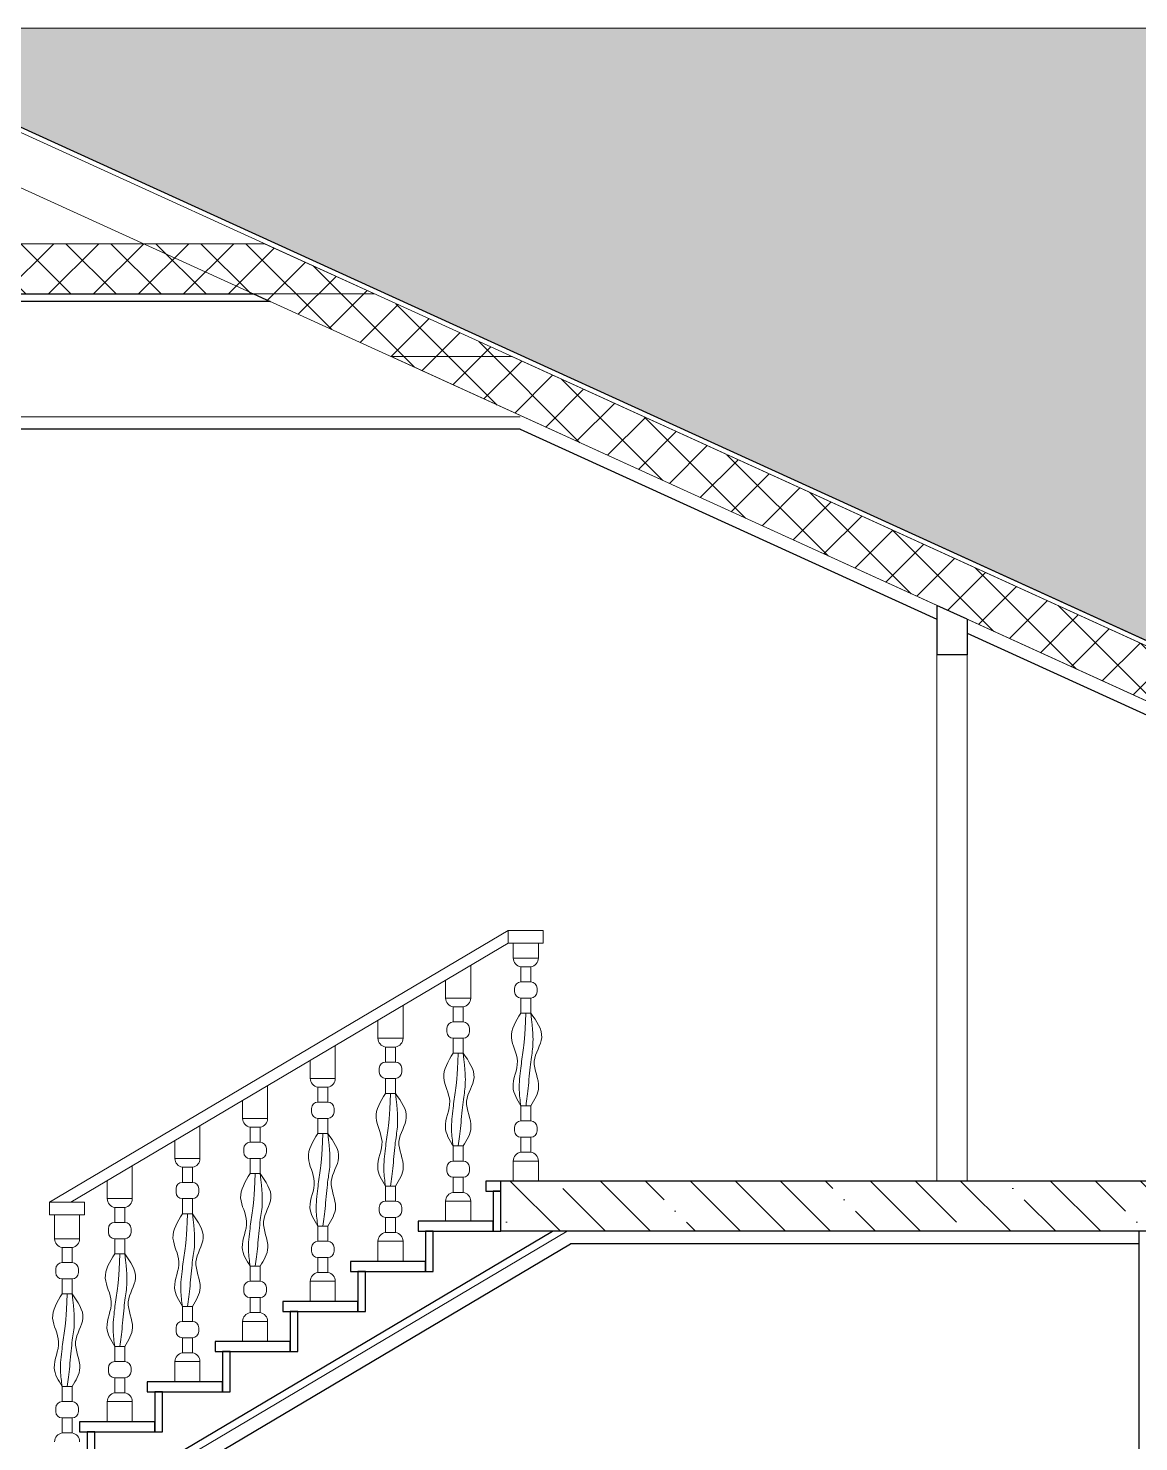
# Model space of a CAD drawing. Header units: millimetres. Extents: x -56498 to 234605, y -296269 to -29969.
# Drawn here: x 173379 to 177809, y -217806 to -212167 of the extents above; entities that cross this region are included whole.
import ezdxf

# ---------------------------------------------------------------- set-up
doc = ezdxf.new("R2010")
doc.units = ezdxf.units.MM
doc.header["$LTSCALE"] = 100
for name, color, linetype, lineweight in [('0.3', 7, 'Continuous', 30), ('Тонкі 0.18', 142, 'Continuous', 18), ('Штрихування 0.09', 253, 'Continuous', 9)]:
    doc.layers.add(name, color=color, linetype=linetype, lineweight=lineweight)

msp = doc.modelspace()

# ---------------------------------------------------------------- hatches: boundary and pattern name
at = {"layer": 'Штрихування 0.09'}
h = msp.add_hatch(dxfattribs=at)
h.set_pattern_fill('SQSHNGLE', color=256, scale=500, style=0, pattern_type=2)
h.set_pattern_definition([(0, (-90154.81, -117250), (125, 200), [220, -30]), (0, (-90154.81, -117235), (125, 200), [220, -30]), (90, (-89934.81, -117250), (-125, 200), [200, -200]), (90, (-89904.81, -117250), (-125, 200), [200, -200])])
h.paths.add_polyline_path([(182570.973, -216766.648), (183909.124, -216766.648), (183909.124, -212166.621), (172754.128, -212166.621), (172754.128, -212289.752), (178594.165, -214953.055), (178594.165, -212859.58), (178594.165, -212659.58), (178514.165, -212659.58), (178514.165, -212599.58), (178864.165, -212378.563), (180164.165, -212378.563), (180514.165, -212599.58), (180514.165, -212659.58), (180434.165, -212659.58), (180434.165, -215792.173)])
h.paths.add_polyline_path([(178634.165, -212659.58), (180394.165, -212659.58), (180394.165, -212859.58), (178634.165, -212859.58)], flags=16)
h = msp.add_hatch(dxfattribs=at)
h.set_pattern_fill('ANSI37', color=256, scale=40, style=0)
h.set_pattern_definition([(45, (118635.42, 97983.91), (-89.80256, 89.80256), []), (135, (118635.42, 97983.91), (-89.80256, -89.80256), [])])
h.paths.add_polyline_path([(174760.194, -213226.584), (174278.186, -213226.584), (174387.825, -213276.584), (174869.833, -213276.584)])
h.paths.add_polyline_path([(174321.638, -213026.584), (173839.63, -213026.584), (174278.186, -213226.584), (174760.194, -213226.584)])
h.paths.add_polyline_path([(173839.63, -213026.584), (173274.646, -213026.584), (172847.982, -213226.584), (174278.186, -213226.584)])
h.paths.add_polyline_path([(173274.646, -213026.584), (172684.165, -213026.584), (172684.165, -213226.584), (172847.982, -213226.584)])
h.paths.add_polyline_path([(172684.165, -213026.584), (170646.692, -213026.584), (170208.136, -213226.584), (172684.165, -213226.584)])
h.paths.add_polyline_path([(170690.143, -213226.584), (170208.136, -213226.584), (170098.497, -213276.584), (170580.505, -213276.584)])
h.paths.add_polyline_path([(182084.092, -216618.872), (182084.092, -216566.591), (181571.625, -216332.884), (181509.386, -216469.362), (182029.559, -216706.583), (182044.092, -216706.583)])
h.paths.add_polyline_path([(182103.83, -216575.592), (182084.092, -216566.591), (182084.092, -216618.872)])
h.paths.add_polyline_path([(182234.092, -216634.997), (182103.83, -216575.592), (182084.092, -216618.872), (182084.092, -216731.453), (182234.092, -216799.859)])
h.paths.add_polyline_path([(182084.092, -216618.872), (182044.092, -216706.583), (182044.092, -216713.211), (182084.092, -216731.453)])
h.paths.add_polyline_path([(182084.092, -216731.453), (182044.092, -216713.211), (182044.092, -216766.583), (182084.092, -216766.583)])
h.paths.add_polyline_path([(182234.092, -216799.859), (182084.092, -216731.453), (182084.092, -216958.05), (182234.092, -216958.05)])
h.paths.add_polyline_path([(182234.092, -216958.05), (182084.092, -216958.05), (182084.092, -216966.583), (182084.092, -217158.05), (182234.092, -217158.05)])
h.paths.add_polyline_path([(174869.833, -213276.584), (174387.825, -213276.584), (174826.381, -213476.584), (175308.388, -213476.584)])
h.paths.add_polyline_path([(170580.505, -213276.584), (170098.497, -213276.584), (169659.941, -213476.584), (170141.949, -213476.584)])
h.paths.add_polyline_path([(170141.949, -213476.584), (169659.941, -213476.584), (163396.704, -216332.884), (163458.944, -216469.362), (162938.77, -216706.583), (163044.237, -216706.583), (163044.237, -216713.44)])
h.paths.add_polyline_path([(162884.237, -216958.05), (162734.237, -216958.05), (162734.237, -217158.05), (162884.237, -217158.05)])
h.paths.add_polyline_path([(162884.237, -216766.648), (162884.237, -216731.453), (162734.237, -216799.859), (162734.237, -216958.05), (162884.237, -216958.05)])
h.paths.add_polyline_path([(162884.237, -216618.872), (162864.5, -216575.592), (162734.237, -216634.997), (162734.237, -216799.859), (162884.237, -216731.453)])
h.paths.add_polyline_path([(162884.237, -216618.872), (162884.237, -216731.453), (162924.237, -216713.211), (162924.237, -216706.583)])
h.paths.add_polyline_path([(162924.237, -216713.211), (162884.237, -216731.453), (162884.237, -216766.583), (162924.237, -216766.583)])
h.paths.add_polyline_path([(163458.944, -216469.362), (163396.704, -216332.884), (162884.237, -216566.591), (162884.237, -216618.872), (162924.237, -216706.583), (162938.77, -216706.583)])
h.paths.add_polyline_path([(174826.381, -213476.584), (175308.388, -213476.584), (181571.625, -216332.884), (181509.386, -216469.362), (182029.559, -216706.583), (181924.092, -216706.583), (181924.092, -216713.44)])
h = msp.add_hatch(dxfattribs=at)
h.set_pattern_fill('ANSI35', color=256, scale=40, angle=90, style=0)
h.set_pattern_definition([(135, (-90169.8, -117250), (-179.60512, -179.60512), []), (135, (-90169.8, -117070.4), (-179.60512, -179.60512), [317.5, -63.5, 0, -63.5])])
h.paths.add_polyline_path([(175264.163, -216766.594), (182084.092, -216766.594), (182084.092, -216966.583), (175264.163, -216966.583)])

# ---------------------------------------------------------------- linework, layer by layer
at = {"layer": '0.3'}
for p, q in [((172484.128, -212166.621), (182904.165, -216918.597)), ((175341.784, -213766.583), (172684.165, -213766.583)), ((175341.784, -213766.583), (177004.166, -214524.7)), ((177004.166, -214469.746), (177004.166, -214666.583)), ((177124.166, -214524.471), (177004.166, -214469.746)), ((177124.166, -214524.471), (177124.166, -214666.583)), ((177124.166, -214579.425), (179727.343, -215766.583)), ((177124.166, -214666.583), (177004.166, -214666.583)), ((175264.163, -216966.591), (175264.163, -216766.594)), ((182084.092, -216766.583), (175474.163, -216766.583)), ((173584.163, -218084.197), (175470.144, -216966.583)), ((182084.092, -216966.583), (175264.163, -216966.583)), ((177809.166, -216966.583), (177809.166, -217866.585)), ((173584.163, -218177.189), (175542.692, -217016.583)), ((177809.166, -217016.583), (175542.692, -217016.583))]:
    msp.add_line(p, q, dxfattribs=at)
for points in [[(172684.165, -213226.584), (174278.186, -213226.584), (174343.969, -213256.584), (172684.165, -213256.584)], [(175234.163, -216966.591), (175264.163, -216966.591), (175264.163, -216806.591), (175234.163, -216806.591)], [(174934.163, -216966.591), (175234.163, -216966.591), (175234.163, -216926.591), (174934.163, -216926.591)], [(174964.163, -217126.591), (174994.163, -217126.591), (174994.163, -216966.591), (174964.163, -216966.591)], [(174664.163, -217126.591), (174964.163, -217126.591), (174964.163, -217086.591), (174664.163, -217086.591)], [(174694.163, -217286.591), (174724.163, -217286.591), (174724.163, -217126.591), (174694.163, -217126.591)], [(174394.163, -217286.591), (174694.163, -217286.591), (174694.163, -217246.591), (174394.163, -217246.591)], [(174424.163, -217446.591), (174454.163, -217446.591), (174454.163, -217286.591), (174424.163, -217286.591)], [(174124.163, -217446.591), (174424.163, -217446.591), (174424.163, -217406.591), (174124.163, -217406.591)], [(174154.163, -217606.591), (174184.163, -217606.591), (174184.163, -217446.591), (174154.163, -217446.591)], [(173854.163, -217606.591), (174154.163, -217606.591), (174154.163, -217566.591), (173854.163, -217566.591)], [(173884.163, -217766.591), (173914.163, -217766.591), (173914.163, -217606.591), (173884.163, -217606.591)], [(173584.163, -217766.591), (173884.163, -217766.591), (173884.163, -217726.591), (173584.163, -217726.591)], [(173614.163, -217926.591), (173644.163, -217926.591), (173644.163, -217766.591), (173614.163, -217766.591)]]:
    msp.add_lwpolyline(points, close=True, dxfattribs=at)
msp.add_lwpolyline([(175504.163, -216766.594), (175204.163, -216766.594), (175204.163, -216806.594), (175264.163, -216806.594)], dxfattribs=at)
at = {"layer": 'Тонкі 0.18'}
for p, q in [((172484.165, -212188.619), (182904.165, -216940.579)), ((172484.165, -212408.434), (181924.092, -216713.44)), ((175341.784, -213716.583), (172684.165, -213716.583)), ((177004.166, -214666.583), (177004.166, -216766.583)), ((177124.166, -214666.583), (177124.166, -216766.583)), ((173584.163, -218119.069), (175528.99, -216966.583))]:
    msp.add_line(p, q, dxfattribs=at)
msp.add_lwpolyline([(170208.136, -213226.584), (174760.194, -213226.584), (174321.638, -213026.584), (170646.692, -213026.584)], close=True, dxfattribs=at)
at = {"layer": 'Штрихування 0.09'}
msp.add_line((183909.124, -212166.621), (172754.128, -212166.621), dxfattribs=at)
msp.add_line((183909.124, -212166.621), (172754.128, -212166.621), dxfattribs=at)
at = {"layer": 'Штрихування 0.09', "ltscale": 0.75}
for p, q in [((173464.163, -216850.381), (175293.053, -215766.594)), ((173548.538, -216850.381), (175293.053, -215816.594)), ((175314.163, -215816.594), (175314.163, -215876.264)), ((175414.163, -215816.594), (175414.163, -215876.264)), ((175314.163, -215876.264), (175414.163, -215876.264)), ((175384.163, -215876.264), (175414.163, -215876.264)), ((175144.165, -215904.824), (175144.165, -216036.261)), ((175344.163, -215911.264), (175384.163, -215911.264)), ((175344.163, -215971.264), (175344.163, -215911.264)), ((175384.163, -215971.264), (175384.163, -215911.264)), ((175044.165, -215964.084), (175044.165, -216036.261)), ((175344.163, -215971.264), (175384.163, -215971.264)), ((175044.165, -216036.261), (175144.165, -216036.261)), ((175114.165, -216036.261), (175144.165, -216036.261)), ((175319.163, -216011.264), (175319.163, -215996.264)), ((175344.163, -216036.264), (175384.163, -216036.264)), ((175344.163, -216096.264), (175344.163, -216036.264)), ((175384.163, -216096.264), (175384.163, -216036.264)), ((175409.163, -216011.264), (175409.163, -215996.264)), ((174874.165, -216064.824), (174874.165, -216196.261)), ((175074.165, -216071.261), (175114.165, -216071.261)), ((175074.165, -216131.261), (175074.165, -216071.261)), ((175114.165, -216131.261), (175114.165, -216071.261)), ((175344.163, -216096.264), (175384.163, -216096.264)), ((174774.165, -216124.084), (174774.165, -216196.261)), ((175049.165, -216171.261), (175049.165, -216156.261)), ((175074.165, -216131.261), (175114.165, -216131.261)), ((175139.165, -216171.261), (175139.165, -216156.261)), ((174774.165, -216196.261), (174874.165, -216196.261)), ((174844.165, -216196.261), (174874.165, -216196.261)), ((175074.165, -216196.261), (175114.165, -216196.261)), ((175074.165, -216256.261), (175074.165, -216196.261)), ((175114.165, -216256.261), (175114.165, -216196.261)), ((174604.165, -216224.824), (174604.165, -216356.261)), ((174804.165, -216231.261), (174844.165, -216231.261)), ((174804.165, -216291.261), (174804.165, -216231.261)), ((174844.165, -216291.261), (174844.165, -216231.261)), ((175074.165, -216256.261), (175114.165, -216256.261)), ((174504.165, -216284.084), (174504.165, -216356.261)), ((174779.165, -216331.261), (174779.165, -216316.261)), ((174804.165, -216291.261), (174844.165, -216291.261)), ((174869.165, -216331.261), (174869.165, -216316.261)), ((174334.165, -216384.824), (174334.165, -216516.261)), ((174504.165, -216356.261), (174604.165, -216356.261)), ((174574.165, -216356.261), (174604.165, -216356.261)), ((174804.165, -216356.261), (174844.165, -216356.261)), ((174804.165, -216416.261), (174804.165, -216356.261)), ((174844.165, -216416.261), (174844.165, -216356.261)), ((174234.165, -216444.084), (174234.165, -216516.261)), ((174534.165, -216391.261), (174574.165, -216391.261)), ((174534.165, -216451.261), (174534.165, -216391.261)), ((174574.165, -216451.261), (174574.165, -216391.261)), ((174804.165, -216416.261), (174844.165, -216416.261)), ((174509.165, -216491.261), (174509.165, -216476.261)), ((174534.165, -216451.261), (174574.165, -216451.261)), ((174599.165, -216491.261), (174599.165, -216476.261)), ((175344.163, -216466.139), (175384.163, -216466.139)), ((175344.163, -216466.139), (175344.163, -216526.139)), ((175384.163, -216466.139), (175384.163, -216526.139)), ((174064.165, -216544.824), (174064.165, -216676.261)), ((174234.165, -216516.261), (174334.165, -216516.261)), ((174264.165, -216551.261), (174304.165, -216551.261)), ((174264.165, -216611.261), (174264.165, -216551.261)), ((174304.165, -216516.261), (174334.165, -216516.261)), ((174304.165, -216611.261), (174304.165, -216551.261)), ((174534.165, -216516.261), (174574.165, -216516.261)), ((174534.165, -216576.261), (174534.165, -216516.261)), ((174574.165, -216576.261), (174574.165, -216516.261)), ((175319.163, -216551.139), (175319.163, -216566.139)), ((175344.163, -216526.139), (175384.163, -216526.139)), ((175409.163, -216551.139), (175409.163, -216566.139)), ((173964.165, -216604.084), (173964.165, -216676.261)), ((174264.165, -216611.261), (174304.165, -216611.261)), ((174534.165, -216576.261), (174574.165, -216576.261)), ((175344.163, -216591.139), (175384.163, -216591.139)), ((175344.163, -216591.139), (175344.163, -216651.139)), ((175344.163, -216591.139), (175384.163, -216591.139)), ((175344.163, -216591.139), (175344.163, -216651.139)), ((175384.163, -216591.139), (175384.163, -216651.139)), ((175384.163, -216591.139), (175384.163, -216651.139)), ((174239.165, -216651.261), (174239.165, -216636.261)), ((174329.165, -216651.261), (174329.165, -216636.261)), ((175074.165, -216626.135), (175114.165, -216626.135)), ((175074.165, -216626.135), (175074.165, -216686.135)), ((175114.165, -216626.135), (175114.165, -216686.135)), ((175344.163, -216651.139), (175384.163, -216651.139)), ((173794.165, -216704.824), (173794.165, -216836.261)), ((173964.165, -216676.261), (174064.165, -216676.261)), ((173994.165, -216711.261), (174034.165, -216711.261)), ((173994.165, -216771.261), (173994.165, -216711.261)), ((174034.165, -216676.261), (174064.165, -216676.261)), ((174034.165, -216771.261), (174034.165, -216711.261)), ((174264.165, -216676.261), (174304.165, -216676.261)), ((174264.165, -216736.261), (174264.165, -216676.261)), ((174304.165, -216736.261), (174304.165, -216676.261)), ((175049.165, -216711.135), (175049.165, -216726.135)), ((175074.165, -216686.135), (175114.165, -216686.135)), ((175139.165, -216711.135), (175139.165, -216726.135)), ((175314.163, -216686.139), (175414.163, -216686.139)), ((175314.163, -216686.139), (175314.163, -216766.594)), ((175384.163, -216686.139), (175414.163, -216686.139)), ((175414.163, -216686.139), (175414.163, -216766.594)), ((173694.165, -216764.084), (173694.165, -216836.261)), ((173994.165, -216771.261), (174034.165, -216771.261)), ((174264.165, -216736.261), (174304.165, -216736.261)), ((175074.165, -216751.135), (175114.165, -216751.135)), ((175074.165, -216751.135), (175074.165, -216811.135)), ((175074.165, -216751.135), (175114.165, -216751.135)), ((175074.165, -216751.135), (175074.165, -216811.135)), ((175114.165, -216751.135), (175114.165, -216811.135)), ((175114.165, -216751.135), (175114.165, -216811.135)), ((173694.165, -216836.261), (173794.165, -216836.261)), ((173764.165, -216836.261), (173794.165, -216836.261)), ((173969.165, -216811.261), (173969.165, -216796.261)), ((173994.165, -216836.261), (174034.165, -216836.261)), ((173994.165, -216896.261), (173994.165, -216836.261)), ((174034.165, -216896.261), (174034.165, -216836.261)), ((174059.165, -216811.261), (174059.165, -216796.261)), ((174804.165, -216786.135), (174844.165, -216786.135)), ((174804.165, -216786.135), (174804.165, -216846.135)), ((174844.165, -216786.135), (174844.165, -216846.135)), ((175074.165, -216811.135), (175114.165, -216811.135)), ((173724.165, -216871.261), (173764.165, -216871.261)), ((173724.165, -216931.261), (173724.165, -216871.261)), ((173764.165, -216931.261), (173764.165, -216871.261)), ((174779.165, -216871.135), (174779.165, -216886.135)), ((174804.165, -216846.135), (174844.165, -216846.135)), ((174869.165, -216871.135), (174869.165, -216886.135)), ((175044.165, -216846.135), (175144.165, -216846.135)), ((175044.165, -216846.135), (175044.165, -216926.591)), ((175114.165, -216846.135), (175144.165, -216846.135)), ((175144.165, -216846.135), (175144.165, -216926.591)), ((173484.163, -216900.381), (173484.163, -216996.261)), ((173584.163, -216900.381), (173584.163, -216996.261)), ((173724.165, -216931.261), (173764.165, -216931.261)), ((173994.165, -216896.261), (174034.165, -216896.261)), ((174534.165, -216946.135), (174574.165, -216946.135)), ((174534.165, -216946.135), (174534.165, -217006.135)), ((174574.165, -216946.135), (174574.165, -217006.135)), ((174804.165, -216911.135), (174844.165, -216911.135)), ((174804.165, -216911.135), (174804.165, -216971.135)), ((174804.165, -216911.135), (174844.165, -216911.135)), ((174804.165, -216911.135), (174804.165, -216971.135)), ((174844.165, -216911.135), (174844.165, -216971.135)), ((174844.165, -216911.135), (174844.165, -216971.135)), ((173484.163, -216996.261), (173584.163, -216996.261)), ((173554.163, -216996.261), (173584.163, -216996.261)), ((173699.165, -216971.261), (173699.165, -216956.261)), ((173724.165, -216996.261), (173764.165, -216996.261)), ((173724.165, -217056.261), (173724.165, -216996.261)), ((173764.165, -217056.261), (173764.165, -216996.261)), ((173789.165, -216971.261), (173789.165, -216956.261)), ((174534.165, -217006.135), (174574.165, -217006.135)), ((174774.165, -217006.135), (174874.165, -217006.135)), ((174774.165, -217006.135), (174774.165, -217086.591)), ((174804.165, -216971.135), (174844.165, -216971.135)), ((174844.165, -217006.135), (174874.165, -217006.135)), ((174874.165, -217006.135), (174874.165, -217086.591)), ((173514.163, -217031.261), (173554.163, -217031.261)), ((173514.163, -217091.261), (173514.163, -217031.261)), ((173554.163, -217091.261), (173554.163, -217031.261)), ((173724.165, -217056.261), (173764.165, -217056.261)), ((174509.165, -217031.135), (174509.165, -217046.135)), ((174599.165, -217031.135), (174599.165, -217046.135)), ((173489.163, -217131.261), (173489.163, -217116.261)), ((173514.163, -217091.261), (173554.163, -217091.261)), ((173579.163, -217131.261), (173579.163, -217116.261)), ((174264.165, -217106.135), (174304.165, -217106.135)), ((174264.165, -217106.135), (174264.165, -217166.135)), ((174304.165, -217106.135), (174304.165, -217166.135)), ((174534.165, -217071.135), (174574.165, -217071.135)), ((174534.165, -217071.135), (174534.165, -217131.135)), ((174534.165, -217071.135), (174574.165, -217071.135)), ((174534.165, -217071.135), (174534.165, -217131.135)), ((174574.165, -217071.135), (174574.165, -217131.135)), ((174574.165, -217071.135), (174574.165, -217131.135)), ((173514.163, -217156.261), (173554.163, -217156.261)), ((173514.163, -217216.261), (173514.163, -217156.261)), ((173554.163, -217216.261), (173554.163, -217156.261)), ((174264.165, -217166.135), (174304.165, -217166.135)), ((174504.165, -217166.135), (174604.165, -217166.135)), ((174504.165, -217166.135), (174504.165, -217246.591)), ((174534.165, -217131.135), (174574.165, -217131.135)), ((174574.165, -217166.135), (174604.165, -217166.135)), ((174604.165, -217166.135), (174604.165, -217246.591)), ((173514.163, -217216.261), (173554.163, -217216.261)), ((174239.165, -217191.135), (174239.165, -217206.135)), ((174264.165, -217231.135), (174304.165, -217231.135)), ((174264.165, -217231.135), (174264.165, -217291.135)), ((174264.165, -217231.135), (174304.165, -217231.135)), ((174264.165, -217231.135), (174264.165, -217291.135)), ((174304.165, -217231.135), (174304.165, -217291.135)), ((174304.165, -217231.135), (174304.165, -217291.135)), ((174329.165, -217191.135), (174329.165, -217206.135)), ((173994.165, -217266.135), (174034.165, -217266.135)), ((173994.165, -217266.135), (173994.165, -217326.135)), ((174034.165, -217266.135), (174034.165, -217326.135)), ((173994.165, -217326.135), (174034.165, -217326.135)), ((174234.165, -217326.135), (174334.165, -217326.135)), ((174234.165, -217326.135), (174234.165, -217406.591)), ((174264.165, -217291.135), (174304.165, -217291.135)), ((174304.165, -217326.135), (174334.165, -217326.135)), ((174334.165, -217326.135), (174334.165, -217406.591)), ((173969.165, -217351.135), (173969.165, -217366.135)), ((173994.165, -217391.135), (174034.165, -217391.135)), ((173994.165, -217391.135), (173994.165, -217451.135)), ((173994.165, -217391.135), (174034.165, -217391.135)), ((173994.165, -217391.135), (173994.165, -217451.135)), ((174034.165, -217391.135), (174034.165, -217451.135)), ((174034.165, -217391.135), (174034.165, -217451.135)), ((174059.165, -217351.135), (174059.165, -217366.135)), ((173724.165, -217426.135), (173764.165, -217426.135)), ((173724.165, -217426.135), (173724.165, -217486.135)), ((173764.165, -217426.135), (173764.165, -217486.135)), ((173994.165, -217451.135), (174034.165, -217451.135)), ((173699.165, -217511.135), (173699.165, -217526.135)), ((173724.165, -217486.135), (173764.165, -217486.135)), ((173789.165, -217511.135), (173789.165, -217526.135)), ((173964.165, -217486.135), (174064.165, -217486.135)), ((173964.165, -217486.135), (173964.165, -217566.591)), ((174034.165, -217486.135), (174064.165, -217486.135)), ((174064.165, -217486.135), (174064.165, -217566.591)), ((173724.165, -217551.135), (173764.165, -217551.135)), ((173724.165, -217551.135), (173724.165, -217611.135)), ((173724.165, -217551.135), (173764.165, -217551.135)), ((173724.165, -217551.135), (173724.165, -217611.135)), ((173764.165, -217551.135), (173764.165, -217611.135)), ((173764.165, -217551.135), (173764.165, -217611.135)), ((173514.163, -217586.135), (173554.163, -217586.135)), ((173514.163, -217586.135), (173514.163, -217646.135)), ((173554.163, -217586.135), (173554.163, -217646.135)), ((173724.165, -217611.135), (173764.165, -217611.135)), ((173489.163, -217671.135), (173489.163, -217686.135)), ((173514.163, -217646.135), (173554.163, -217646.135)), ((173579.163, -217671.135), (173579.163, -217686.135)), ((173694.165, -217646.135), (173794.165, -217646.135)), ((173694.165, -217646.135), (173694.165, -217726.591)), ((173764.165, -217646.135), (173794.165, -217646.135)), ((173794.165, -217646.135), (173794.165, -217726.591)), ((173514.163, -217711.135), (173554.163, -217711.135)), ((173514.163, -217711.135), (173514.163, -217771.135)), ((173514.163, -217711.135), (173554.163, -217711.135)), ((173514.163, -217711.135), (173514.163, -217771.135)), ((173554.163, -217711.135), (173554.163, -217771.135)), ((173554.163, -217711.135), (173554.163, -217771.135)), ((173514.163, -217771.135), (173554.163, -217771.135))]:
    msp.add_line(p, q, dxfattribs=at)
at = {"layer": 'Штрихування 0.09'}
for points in [[(182570.973, -216766.648), (183909.124, -216766.648), (183909.124, -212166.621), (172754.128, -212166.621), (172754.128, -212289.752), (178594.165, -214953.055), (178594.165, -212859.58), (178594.165, -212659.58), (178514.165, -212659.58), (178514.165, -212599.58), (178864.165, -212378.563), (180164.165, -212378.563), (180514.165, -212599.58), (180514.165, -212659.58), (180434.165, -212659.58), (180434.165, -215792.173), (182570.973, -216766.648)], [(174826.381, -213476.584), (175308.388, -213476.584), (181571.625, -216332.884), (181509.386, -216469.362), (182029.559, -216706.583), (181924.092, -216706.583), (181924.092, -216713.44), (174826.381, -213476.584)]]:
    msp.add_lwpolyline(points, dxfattribs=at)
at = {"layer": 'Штрихування 0.09', "ltscale": 0.75}
for points in [[(175433.053, -215766.594), (175293.053, -215766.594), (175293.053, -215816.594), (175433.053, -215816.594)], [(173604.163, -216850.381), (173464.163, -216850.381), (173464.163, -216900.381), (173604.163, -216900.381)]]:
    msp.add_lwpolyline(points, close=True, dxfattribs=at)
at = {"layer": 'Штрихування 0.09'}
msp.add_lwpolyline([(175264.163, -216766.594), (182084.092, -216766.594), (182084.092, -216966.583), (175264.163, -216966.583)], close=True, dxfattribs=at)
at = {"layer": 'Штрихування 0.09', "ltscale": 0.75}
for centre, radius, start, end in [((175349.969, -215875.93), 35.808, 180.534419, 260.66817), ((175378.356, -215875.93), 35.808, 279.33183, 359.465581), ((175344.163, -215996.264), 25, 90, 180), ((175384.163, -215996.264), 25, 0, 90), ((175079.971, -216035.927), 35.808, 180.534419, 260.66817), ((175108.358, -216035.927), 35.808, 279.33183, 359.465581), ((175344.163, -216011.264), 25, 180, 270), ((175384.163, -216011.264), 25, 270, 0), ((175074.165, -216156.261), 25, 90, 180), ((175114.165, -216156.261), 25, 0, 90), ((174809.971, -216195.927), 35.808, 180.534419, 260.66817), ((174838.358, -216195.927), 35.808, 279.33183, 359.465581), ((175074.165, -216171.261), 25, 180, 270), ((175114.165, -216171.261), 25, 270, 0), ((174804.165, -216316.261), 25, 90, 180), ((174804.165, -216331.261), 25, 180, 270), ((174844.165, -216316.261), 25, 0, 90), ((174844.165, -216331.261), 25, 270, 0), ((174539.971, -216355.927), 35.808, 180.534419, 260.66817), ((174568.358, -216355.927), 35.808, 279.33183, 359.465581), ((174534.165, -216476.261), 25, 90, 180), ((174534.165, -216491.261), 25, 180, 270), ((174574.165, -216476.261), 25, 0, 90), ((174574.165, -216491.261), 25, 270, 0), ((174269.971, -216515.927), 35.808, 180.534419, 260.66817), ((174298.358, -216515.927), 35.808, 279.33183, 359.465581), ((175344.163, -216551.139), 25, 90, 180), ((175384.163, -216551.139), 25, 0, 90), ((174264.165, -216636.261), 25, 90, 180), ((174304.165, -216636.261), 25, 0, 90), ((175344.163, -216566.139), 25, 180, 270), ((175384.163, -216566.139), 25, 270, 0), ((174264.165, -216651.261), 25, 180, 270), ((174304.165, -216651.261), 25, 270, 0), ((175349.969, -216686.473), 35.808, 99.33183, 179.465581), ((175378.356, -216686.473), 35.808, 0.534419, 80.66817), ((173999.971, -216675.927), 35.808, 180.534419, 260.66817), ((174028.358, -216675.927), 35.808, 279.33183, 359.465581), ((175074.165, -216711.135), 25, 90, 180), ((175074.165, -216726.135), 25, 180, 270), ((175114.165, -216711.135), 25, 0, 90), ((175114.165, -216726.135), 25, 270, 0), ((173994.165, -216796.261), 25, 90, 180), ((174034.165, -216796.261), 25, 0, 90), ((173729.971, -216835.927), 35.808, 180.534419, 260.66817), ((173758.358, -216835.927), 35.808, 279.33183, 359.465581), ((173994.165, -216811.261), 25, 180, 270), ((174034.165, -216811.261), 25, 270, 0), ((175079.971, -216846.469), 35.808, 99.33183, 179.465581), ((175108.358, -216846.469), 35.808, 0.534419, 80.66817), ((174804.165, -216871.135), 25, 90, 180), ((174804.165, -216886.135), 25, 180, 270), ((174844.165, -216871.135), 25, 0, 90), ((174844.165, -216886.135), 25, 270, 0), ((173724.165, -216956.261), 25, 90, 180), ((173764.165, -216956.261), 25, 0, 90), ((173519.969, -216995.927), 35.808, 180.534419, 260.66817), ((173548.356, -216995.927), 35.808, 279.33183, 359.465581), ((173724.165, -216971.261), 25, 180, 270), ((173764.165, -216971.261), 25, 270, 0), ((174534.165, -217031.135), 25, 90, 180), ((174574.165, -217031.135), 25, 0, 90), ((174809.971, -217006.469), 35.808, 99.33183, 179.465581), ((174838.358, -217006.469), 35.808, 0.534419, 80.66817), ((174534.165, -217046.135), 25, 180, 270), ((174574.165, -217046.135), 25, 270, 0), ((173514.163, -217116.261), 25, 90, 180), ((173554.163, -217116.261), 25, 0, 90), ((173514.163, -217131.261), 25, 180, 270), ((173554.163, -217131.261), 25, 270, 0), ((174264.165, -217191.135), 25, 90, 180), ((174304.165, -217191.135), 25, 0, 90), ((174539.971, -217166.469), 35.808, 99.33183, 179.465581), ((174568.358, -217166.469), 35.808, 0.534419, 80.66817), ((174264.165, -217206.135), 25, 180, 270), ((174304.165, -217206.135), 25, 270, 0), ((173994.165, -217351.135), 25, 90, 180), ((174034.165, -217351.135), 25, 0, 90), ((174269.971, -217326.469), 35.808, 99.33183, 179.465581), ((174298.358, -217326.469), 35.808, 0.534419, 80.66817), ((173994.165, -217366.135), 25, 180, 270), ((174034.165, -217366.135), 25, 270, 0), ((173999.971, -217486.469), 35.808, 99.33183, 179.465581), ((174028.358, -217486.469), 35.808, 0.534419, 80.66817), ((173724.165, -217511.135), 25, 90, 180), ((173764.165, -217511.135), 25, 0, 90), ((173724.165, -217526.135), 25, 180, 270), ((173764.165, -217526.135), 25, 270, 0), ((173729.971, -217646.469), 35.808, 99.33183, 179.465581), ((173758.358, -217646.469), 35.808, 0.534419, 80.66817), ((173514.163, -217671.135), 25, 90, 180), ((173554.163, -217671.135), 25, 0, 90), ((173514.163, -217686.135), 25, 180, 270), ((173554.163, -217686.135), 25, 270, 0), ((173519.969, -217806.469), 35.808, 99.33183, 179.465581), ((173548.356, -217806.469), 35.808, 0.534419, 80.66817)]:
    msp.add_arc(centre, radius, start, end, dxfattribs=at)
at = {"layer": 'Штрихування 0.09', "ltscale": 0.25}
for points in [[(175344.163, -216096.264), (175306.495, -216193.353), (175330.352, -216287.956), (175313.083, -216391.518), (175344.163, -216466.139)], [(175384.163, -216096.264), (175427.361, -216193.353), (175397.974, -216287.956), (175415.243, -216391.518), (175384.163, -216466.139)], [(175074.165, -216256.261), (175036.497, -216353.35), (175060.354, -216447.952), (175043.085, -216551.514), (175074.165, -216626.135)], [(175114.165, -216256.261), (175157.363, -216353.35), (175127.976, -216447.952), (175145.245, -216551.514), (175114.165, -216626.135)], [(174804.165, -216416.261), (174766.497, -216513.35), (174790.354, -216607.952), (174773.085, -216711.514), (174804.165, -216786.135)], [(174844.165, -216416.261), (174887.363, -216513.35), (174857.976, -216607.952), (174875.245, -216711.514), (174844.165, -216786.135)], [(174534.165, -216576.261), (174496.497, -216673.35), (174520.354, -216767.952), (174503.085, -216871.514), (174534.165, -216946.135)], [(174574.165, -216576.261), (174617.363, -216673.35), (174587.976, -216767.952), (174605.245, -216871.514), (174574.165, -216946.135)], [(174264.165, -216736.261), (174226.497, -216833.35), (174250.354, -216927.952), (174233.085, -217031.514), (174264.165, -217106.135)], [(174304.165, -216736.261), (174347.363, -216833.35), (174317.976, -216927.952), (174335.245, -217031.514), (174304.165, -217106.135)], [(173994.165, -216896.261), (173956.497, -216993.35), (173980.354, -217087.952), (173963.085, -217191.514), (173994.165, -217266.135)], [(174034.165, -216896.261), (174077.363, -216993.35), (174047.976, -217087.952), (174065.245, -217191.514), (174034.165, -217266.135)], [(173724.165, -217056.261), (173686.497, -217153.35), (173710.354, -217247.952), (173693.085, -217351.514), (173724.165, -217426.135)], [(173764.165, -217056.261), (173807.363, -217153.35), (173777.976, -217247.952), (173795.245, -217351.514), (173764.165, -217426.135)], [(173514.163, -217216.261), (173476.495, -217313.35), (173500.352, -217407.952), (173483.083, -217511.514), (173514.163, -217586.135)], [(173554.163, -217216.261), (173597.361, -217313.35), (173567.974, -217407.952), (173585.243, -217511.514), (173554.163, -217586.135)]]:
    msp.add_spline(points, degree=3, dxfattribs=at)
for points in [[(175344.163, -216466.139), (175341.361, -216445.069), (175334.695, -216394.948), (175342.694, -216320.469), (175354.016, -216243.167), (175360.283, -216194.534), (175364.163, -216096.264)], [(175384.163, -216096.264), (175393.234, -216167.313), (175393.631, -216240.831), (175384.163, -216271.017), (175374.31, -216392.611), (175368.043, -216441.245), (175364.85, -216466.139)], [(175074.165, -216626.135), (175071.363, -216605.066), (175064.697, -216554.944), (175072.696, -216480.465), (175084.018, -216403.164), (175090.285, -216354.53), (175094.165, -216256.261)], [(175114.165, -216256.261), (175123.236, -216327.31), (175123.633, -216400.827), (175114.165, -216431.013), (175104.312, -216552.608), (175098.045, -216601.241), (175094.852, -216626.135)], [(174804.165, -216786.135), (174801.363, -216765.066), (174794.697, -216714.944), (174802.696, -216640.465), (174814.018, -216563.164), (174820.285, -216514.53), (174824.165, -216416.261)], [(174844.165, -216416.261), (174853.236, -216487.31), (174853.633, -216560.827), (174844.165, -216591.013), (174834.312, -216712.608), (174828.045, -216761.241), (174824.852, -216786.135)], [(174534.165, -216946.135), (174531.363, -216925.066), (174524.697, -216874.944), (174532.696, -216800.465), (174544.018, -216723.164), (174550.285, -216674.53), (174554.165, -216576.261)], [(174574.165, -216576.261), (174583.236, -216647.31), (174583.633, -216720.827), (174574.165, -216751.013), (174564.312, -216872.608), (174558.045, -216921.241), (174554.852, -216946.135)], [(174264.165, -217106.135), (174261.363, -217085.066), (174254.697, -217034.944), (174262.696, -216960.465), (174274.018, -216883.164), (174280.285, -216834.53), (174284.165, -216736.261)], [(174304.165, -216736.261), (174313.236, -216807.31), (174313.633, -216880.827), (174304.165, -216911.013), (174294.312, -217032.608), (174288.045, -217081.241), (174284.852, -217106.135)], [(173994.165, -217266.135), (173991.363, -217245.066), (173984.697, -217194.944), (173992.696, -217120.465), (174004.018, -217043.164), (174010.285, -216994.53), (174014.165, -216896.261)], [(174034.165, -216896.261), (174043.236, -216967.31), (174043.633, -217040.827), (174034.165, -217071.013), (174024.312, -217192.608), (174018.045, -217241.241), (174014.852, -217266.135)], [(173724.165, -217426.135), (173721.363, -217405.066), (173714.697, -217354.944), (173722.696, -217280.465), (173734.018, -217203.164), (173740.285, -217154.53), (173744.165, -217056.261)], [(173764.165, -217056.261), (173773.236, -217127.31), (173773.633, -217200.827), (173764.165, -217231.013), (173754.312, -217352.608), (173748.045, -217401.241), (173744.852, -217426.135)], [(173514.163, -217586.135), (173511.361, -217565.066), (173504.695, -217514.944), (173512.694, -217440.465), (173524.016, -217363.164), (173530.283, -217314.53), (173534.163, -217216.261)], [(173554.163, -217216.261), (173563.234, -217287.31), (173563.631, -217360.827), (173554.163, -217391.013), (173544.31, -217512.608), (173538.043, -217561.241), (173534.85, -217586.135)]]:
    msp.add_open_spline(points, degree=3, knots=[0, 0, 0, 0, 63.58578815, 151.26360369, 223.06229078, 298.32880594, 298.32880594, 298.32880594, 298.32880594], dxfattribs=at)

doc.saveas('drawing.dxf')
